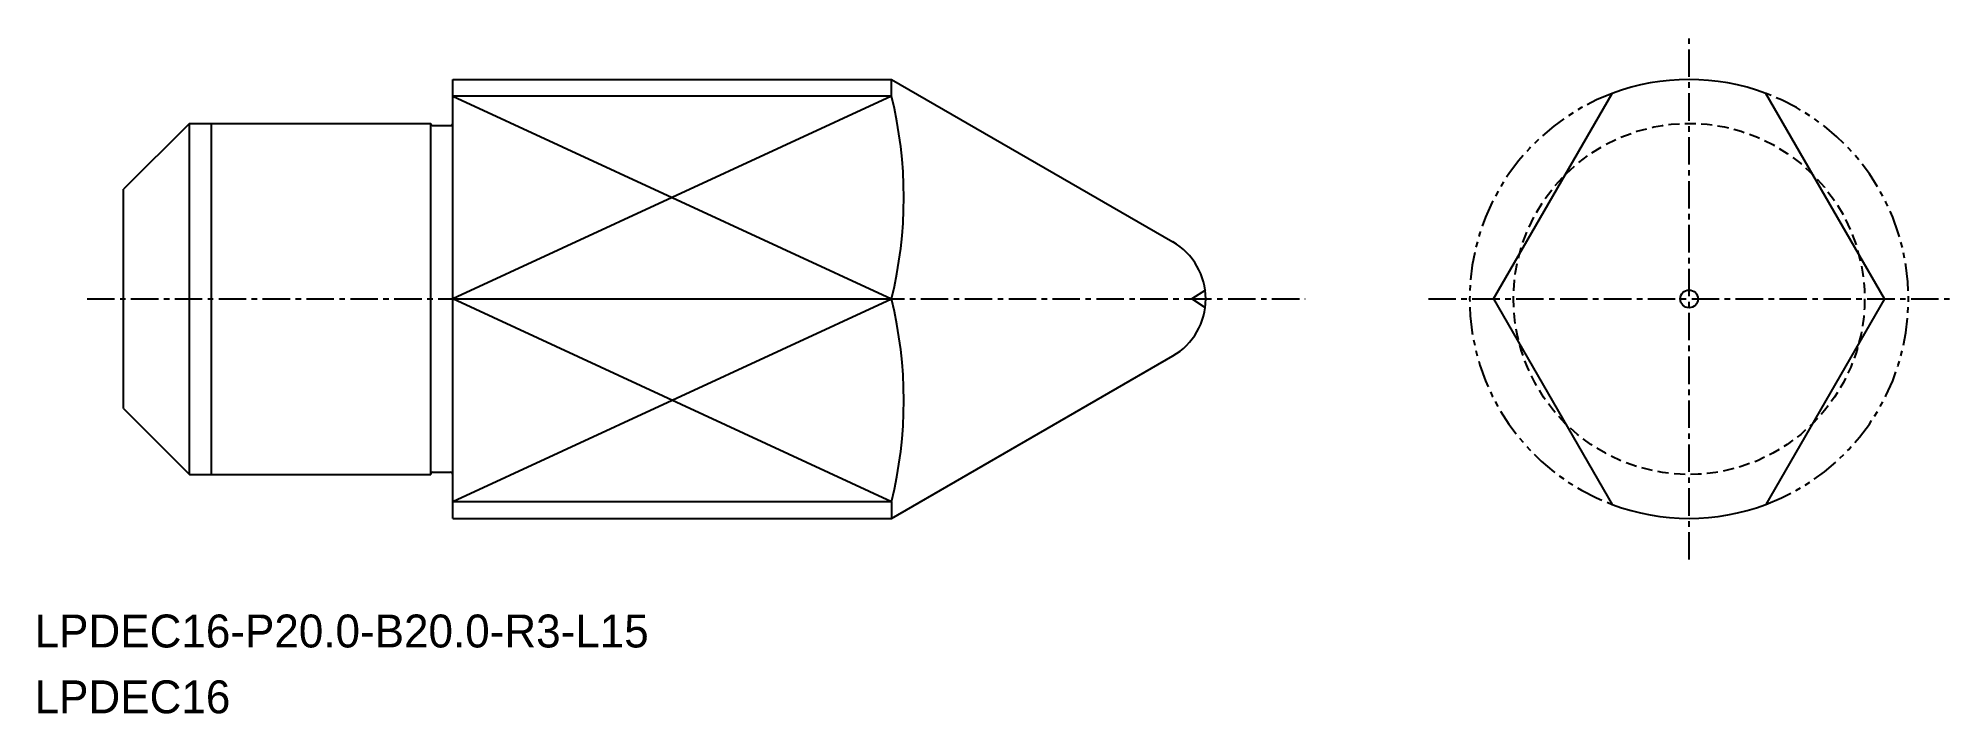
# Model space of a CAD drawing. Extents: x -1746.2 to -1659.1, y -803.1 to -772.3.
import ezdxf

# ---------------------------------------------------------------- set-up
doc = ezdxf.new("R2010")
doc.units = 0
for name, pattern in [('CENTER', [2, 1.25, -0.25, 0.25, -0.25]), ('DASHED', [0.75, 0.5, -0.25]), ('PHANTOM', [2.5, 1.25, -0.25, 0.25, -0.25, 0.25, -0.25])]:
    doc.linetypes.add(name, pattern=pattern)
doc.layers.get('0').update_dxf_attribs({"linetype": 'CONTINUOUS'})
doc.layers.add('CENTER', color=1, linetype='CENTER')

msp = doc.modelspace()

# ---------------------------------------------------------------- linework, layer by layer
for p, q in [((-1727.322, -794.179), (-1727.322, -774.179)), ((-1727.322, -774.179), (-1707.322, -774.179)), ((-1707.322, -774.933), (-1707.322, -774.179)), ((-1707.322, -774.179), (-1694.502, -781.58)), ((-1707.322, -774.933), (-1727.322, -774.933)), ((-1739.322, -776.178), (-1742.322, -779.178)), ((-1739.322, -776.178), (-1728.322, -776.178)), ((-1739.322, -792.178), (-1739.322, -776.178)), ((-1738.322, -792.178), (-1738.322, -776.178)), ((-1728.322, -792.178), (-1728.322, -776.178)), ((-1728.322, -792.178), (-1728.322, -776.178)), ((-1727.322, -776.178), (-1727.322, -776.178)), ((-1728.222, -776.278), (-1727.422, -776.278)), ((-1742.322, -789.178), (-1742.322, -779.178)), ((-1707.322, -794.179), (-1694.502, -786.777)), ((-1742.322, -789.178), (-1739.322, -792.178)), ((-1739.322, -792.178), (-1728.322, -792.178)), ((-1728.222, -792.078), (-1727.422, -792.078)), ((-1727.322, -792.178), (-1727.322, -792.178)), ((-1707.322, -793.424), (-1727.322, -793.425)), ((-1707.322, -793.424), (-1707.322, -794.179)), ((-1727.322, -794.179), (-1707.322, -794.179))]:
    msp.add_line(p, q)
at = {"color": 3, "linetype": 'CONTINUOUS'}
for p, q in [((-1707.322, -774.933), (-1727.322, -784.179)), ((-1727.322, -774.944), (-1707.322, -784.179)), ((-1707.322, -793.424), (-1727.322, -784.179)), ((-1727.322, -793.413), (-1707.322, -784.179))]:
    msp.add_line(p, q, dxfattribs=at)
at = {"color": 7, "linetype": 'CONTINUOUS'}
for p, q in [((-1679.885, -784.179), (-1674.477, -774.811)), ((-1662.068, -784.179), (-1667.477, -774.811)), ((-1727.322, -784.179), (-1707.322, -784.179)), ((-1679.885, -784.179), (-1674.477, -793.546)), ((-1662.068, -784.179), (-1667.477, -793.546))]:
    msp.add_line(p, q, dxfattribs=at)
at = {"color": 3}
for p in [(-1693.01, -783.774), (-1693.01, -784.583)]:
    msp.add_line(p, (-1693.634, -784.179), dxfattribs=at)
at = {"color": 3, "linetype": 'DASHED'}
msp.add_circle((-1670.977, -784.179), 8, dxfattribs=at)
msp.add_circle((-1670.977, -784.179), 0.405)
for centre, radius, start, end in [((-1670.977, -784.179), 10, 69.51268, 110.48732), ((-1728.222, -776.178), 0.1, 180, 270), ((-1727.422, -776.178), 0.1, 270, 0), ((-1696.002, -784.179), 3, 300, 60.00009), ((-1728.222, -792.178), 0.1, 90, 180), ((-1727.422, -792.178), 0.1, 0, 90), ((-1670.977, -784.179), 10, 249.51268, 290.48732)]:
    msp.add_arc(centre, radius, start, end)
at = {"color": 7, "linetype": 'CONTINUOUS'}
for centre, start, end in [((-1726.266, -779.555), 346.28521, 13.71463), ((-1726.266, -788.802), 346.28571, 13.71513)]:
    msp.add_arc(centre, 19.499, start, end, dxfattribs=at)
at = {"color": 3, "linetype": 'PHANTOM'}
for start, end in [(110.48732, 249.51268), (290.48732, 69.51268)]:
    msp.add_arc((-1670.977, -784.179), 10, start, end, dxfattribs=at)
at = {"layer": 'CENTER', "color": 1, "linetype": 'CENTER'}
for p, q in [((-1670.977, -796.058), (-1670.977, -772.298)), ((-1743.986, -784.179), (-1688.468, -784.179)), ((-1682.857, -784.179), (-1659.097, -784.179))]:
    msp.add_line(p, q, dxfattribs=at)

# ---------------------------------------------------------------- texts
for s, p in [('LPDEC16-P20.0-B20.0-R3-L15', (-1746.377, -800.061)), ('LPDEC16', (-1746.377, -803.061))]:
    msp.add_text(s, height=1.5).set_placement(p)

doc.saveas('drawing.dxf')
